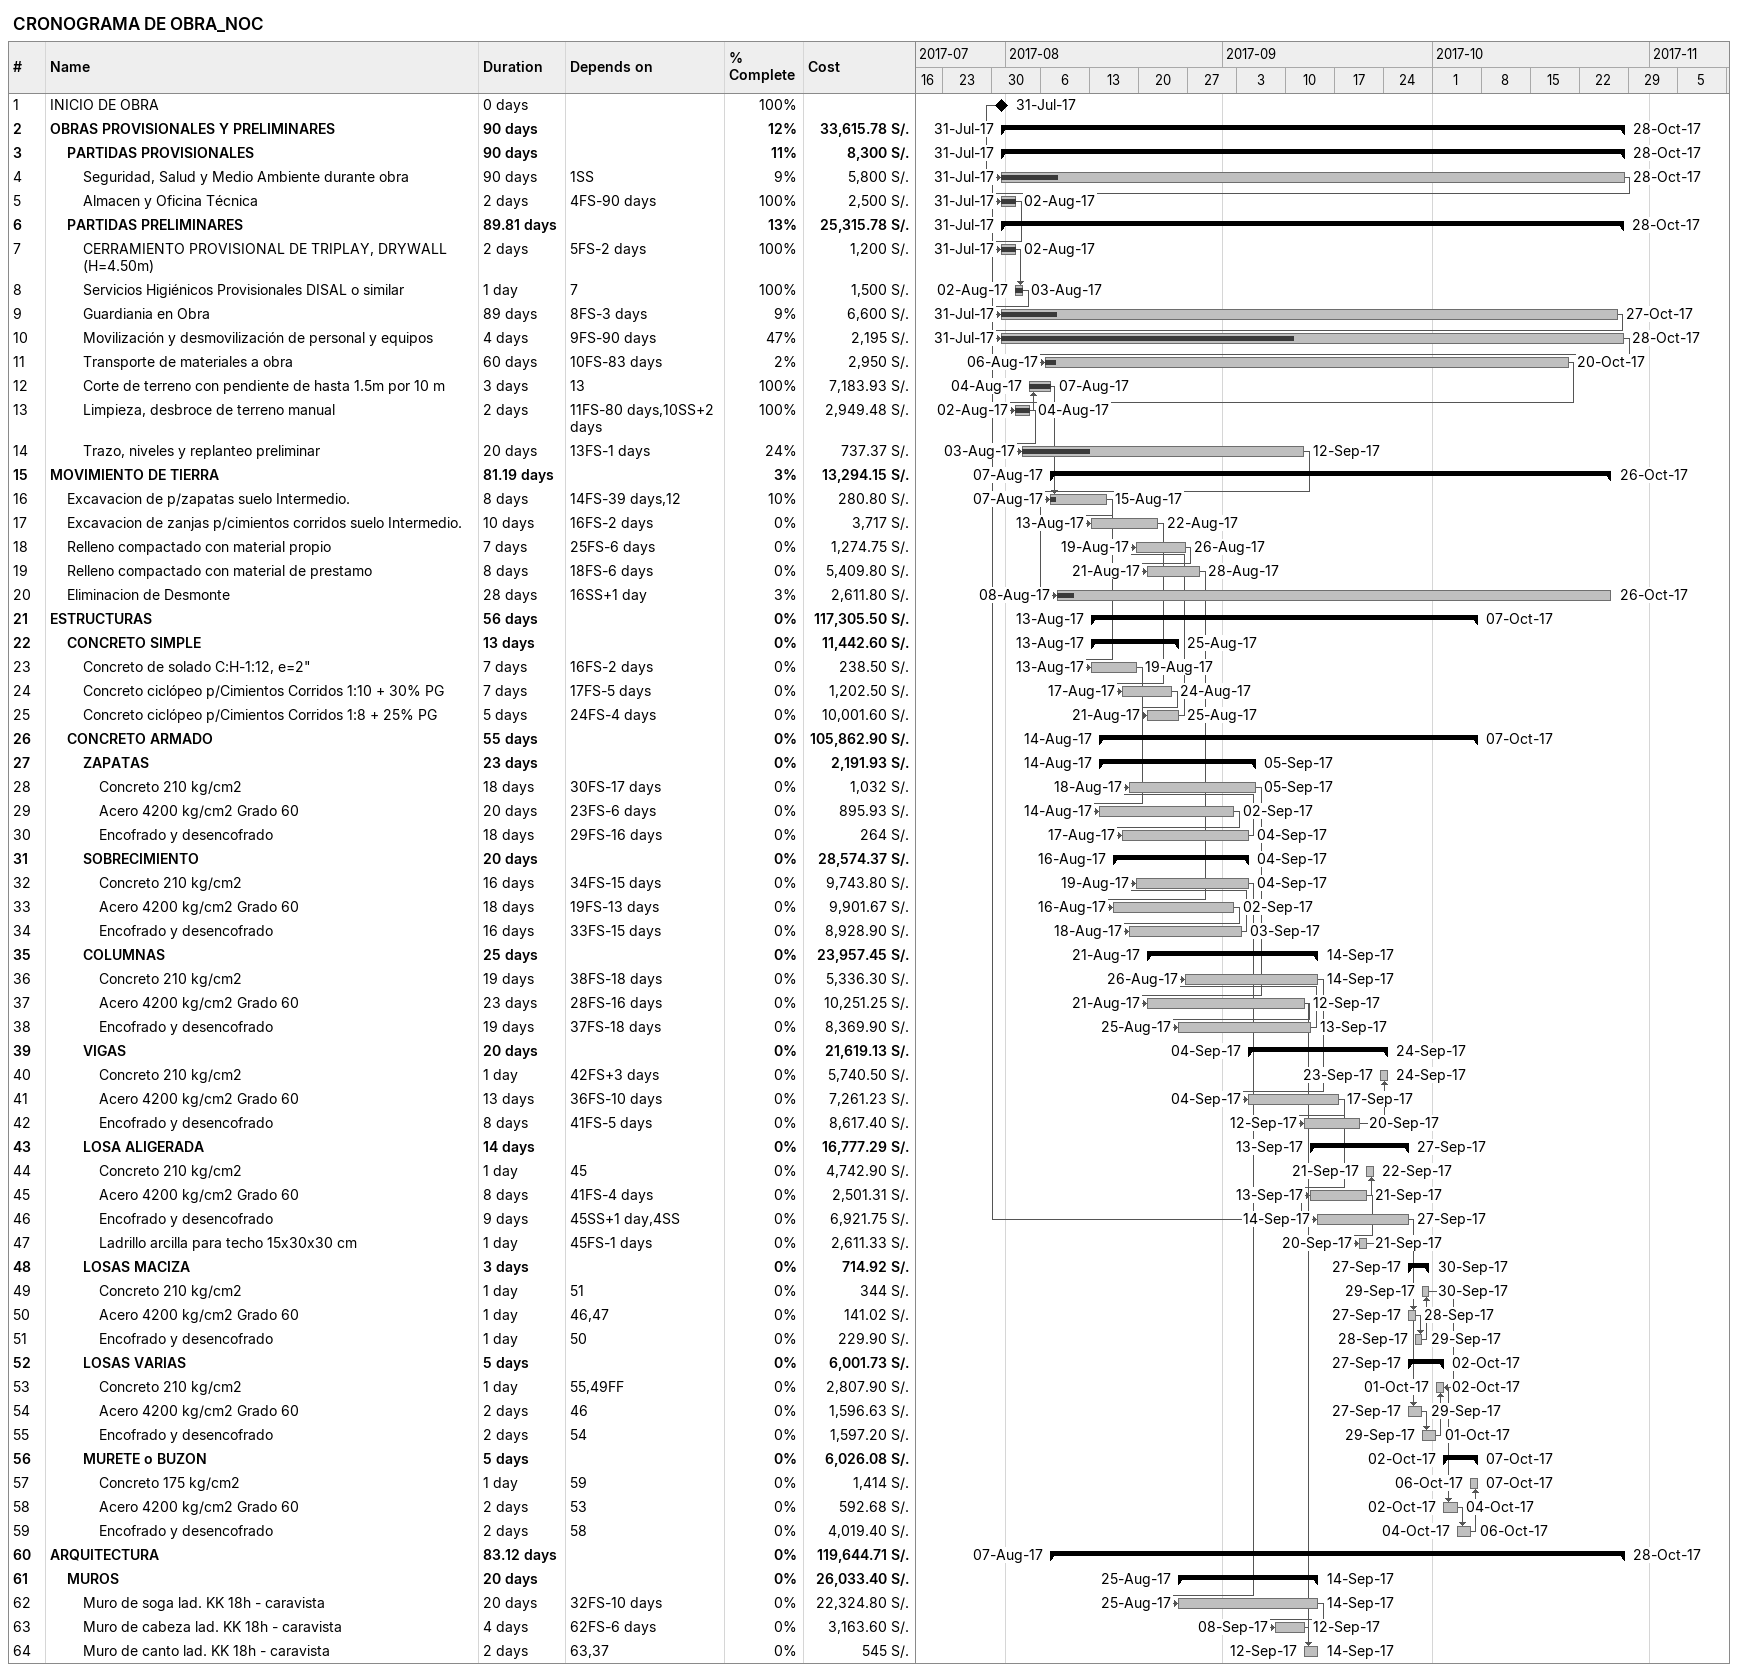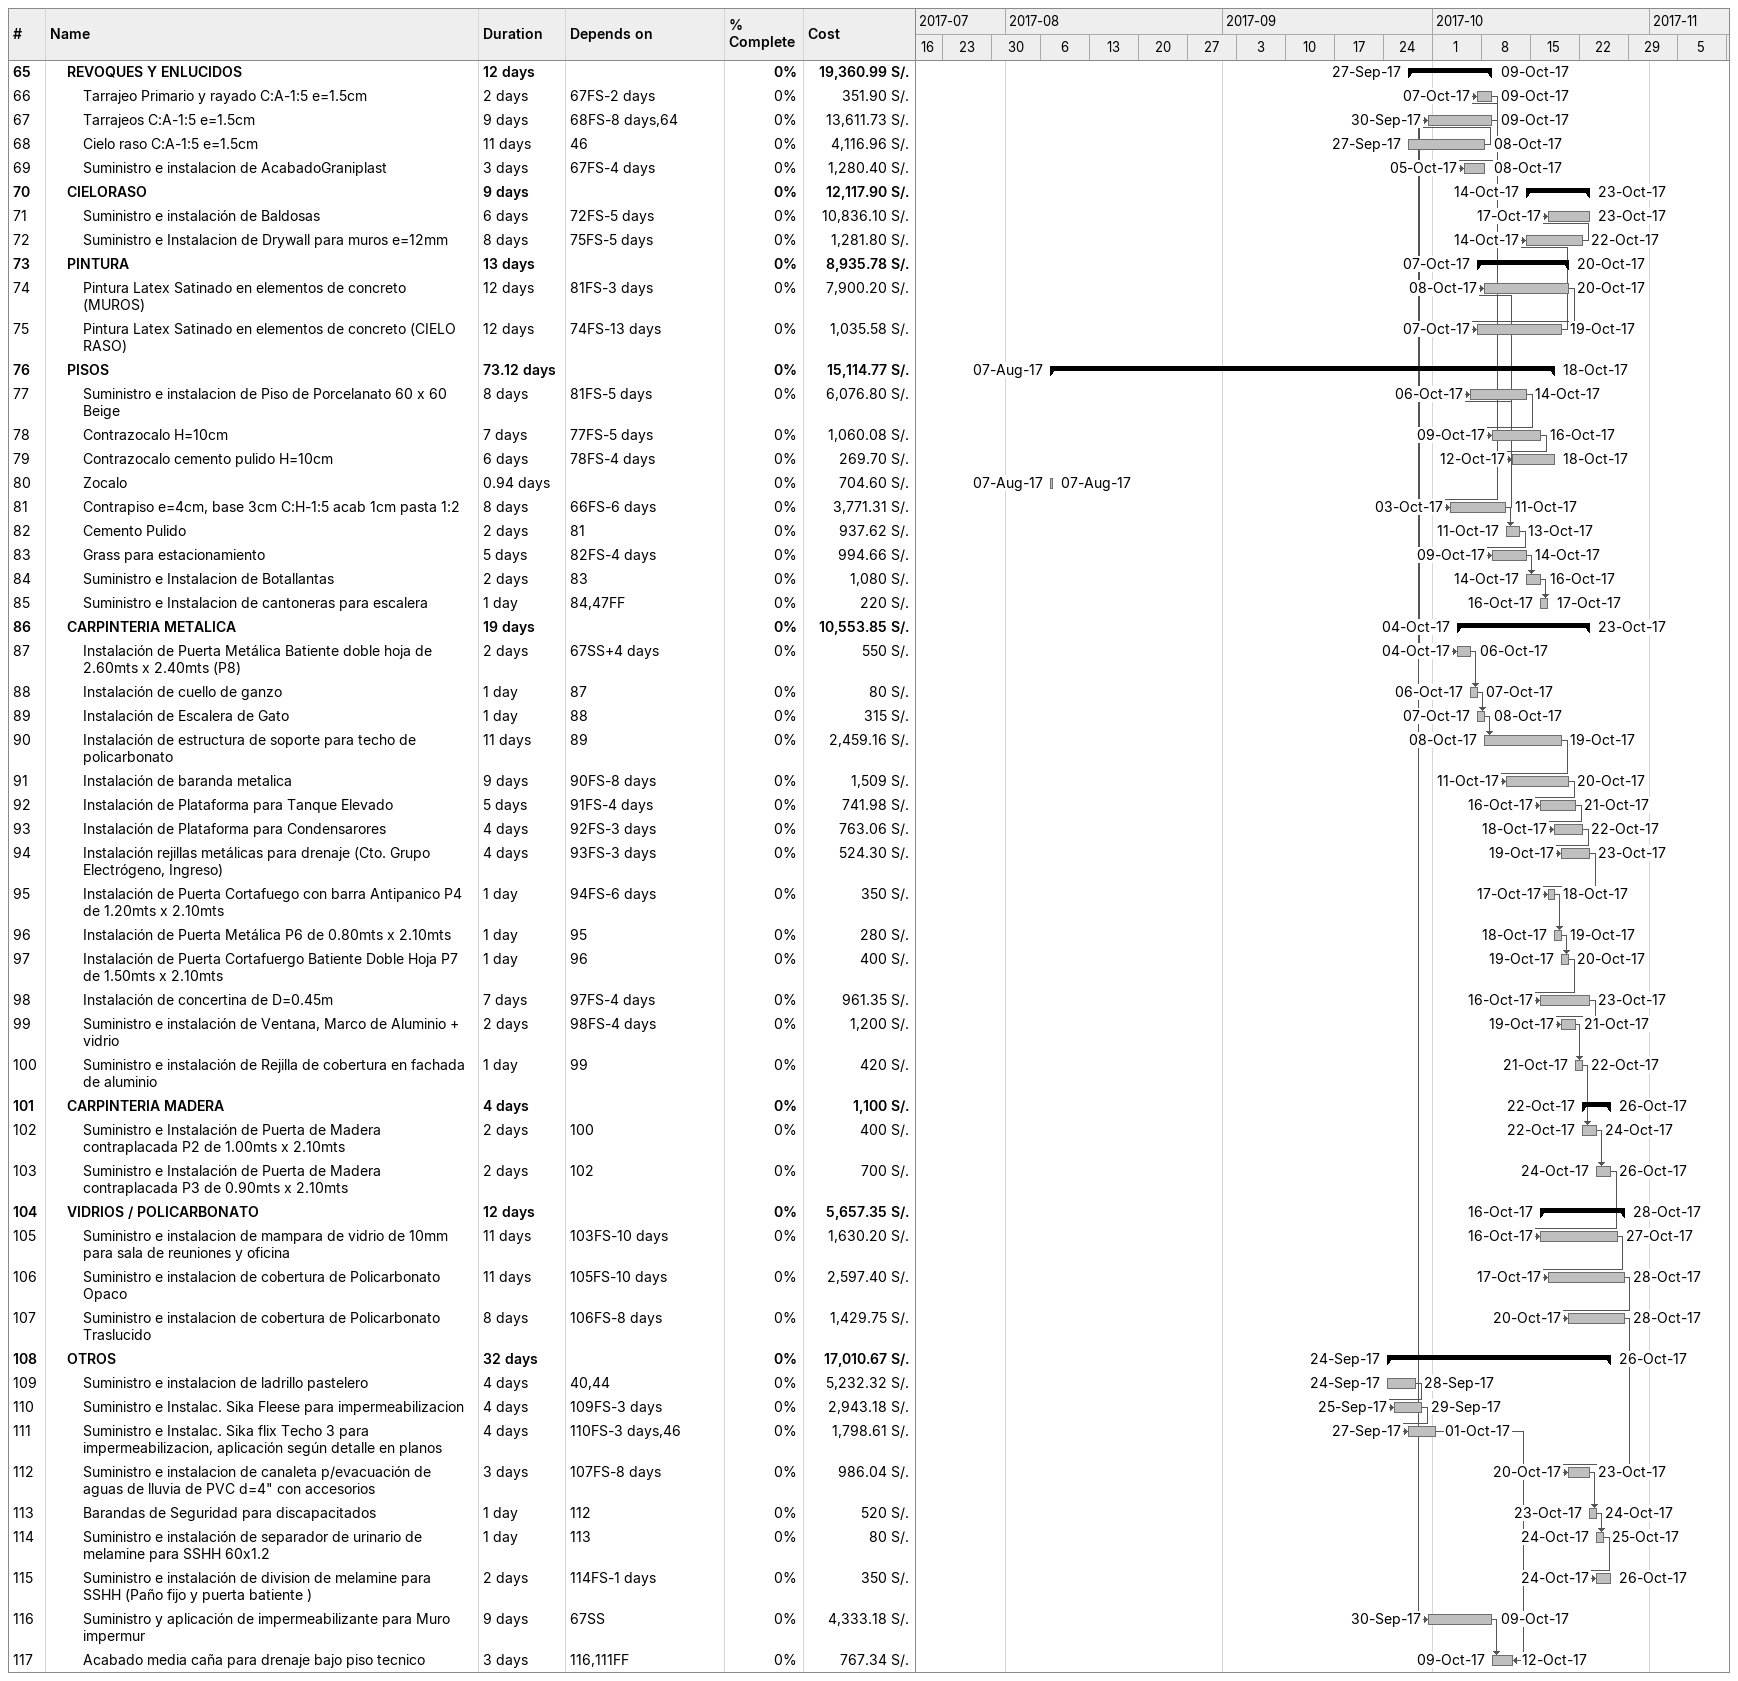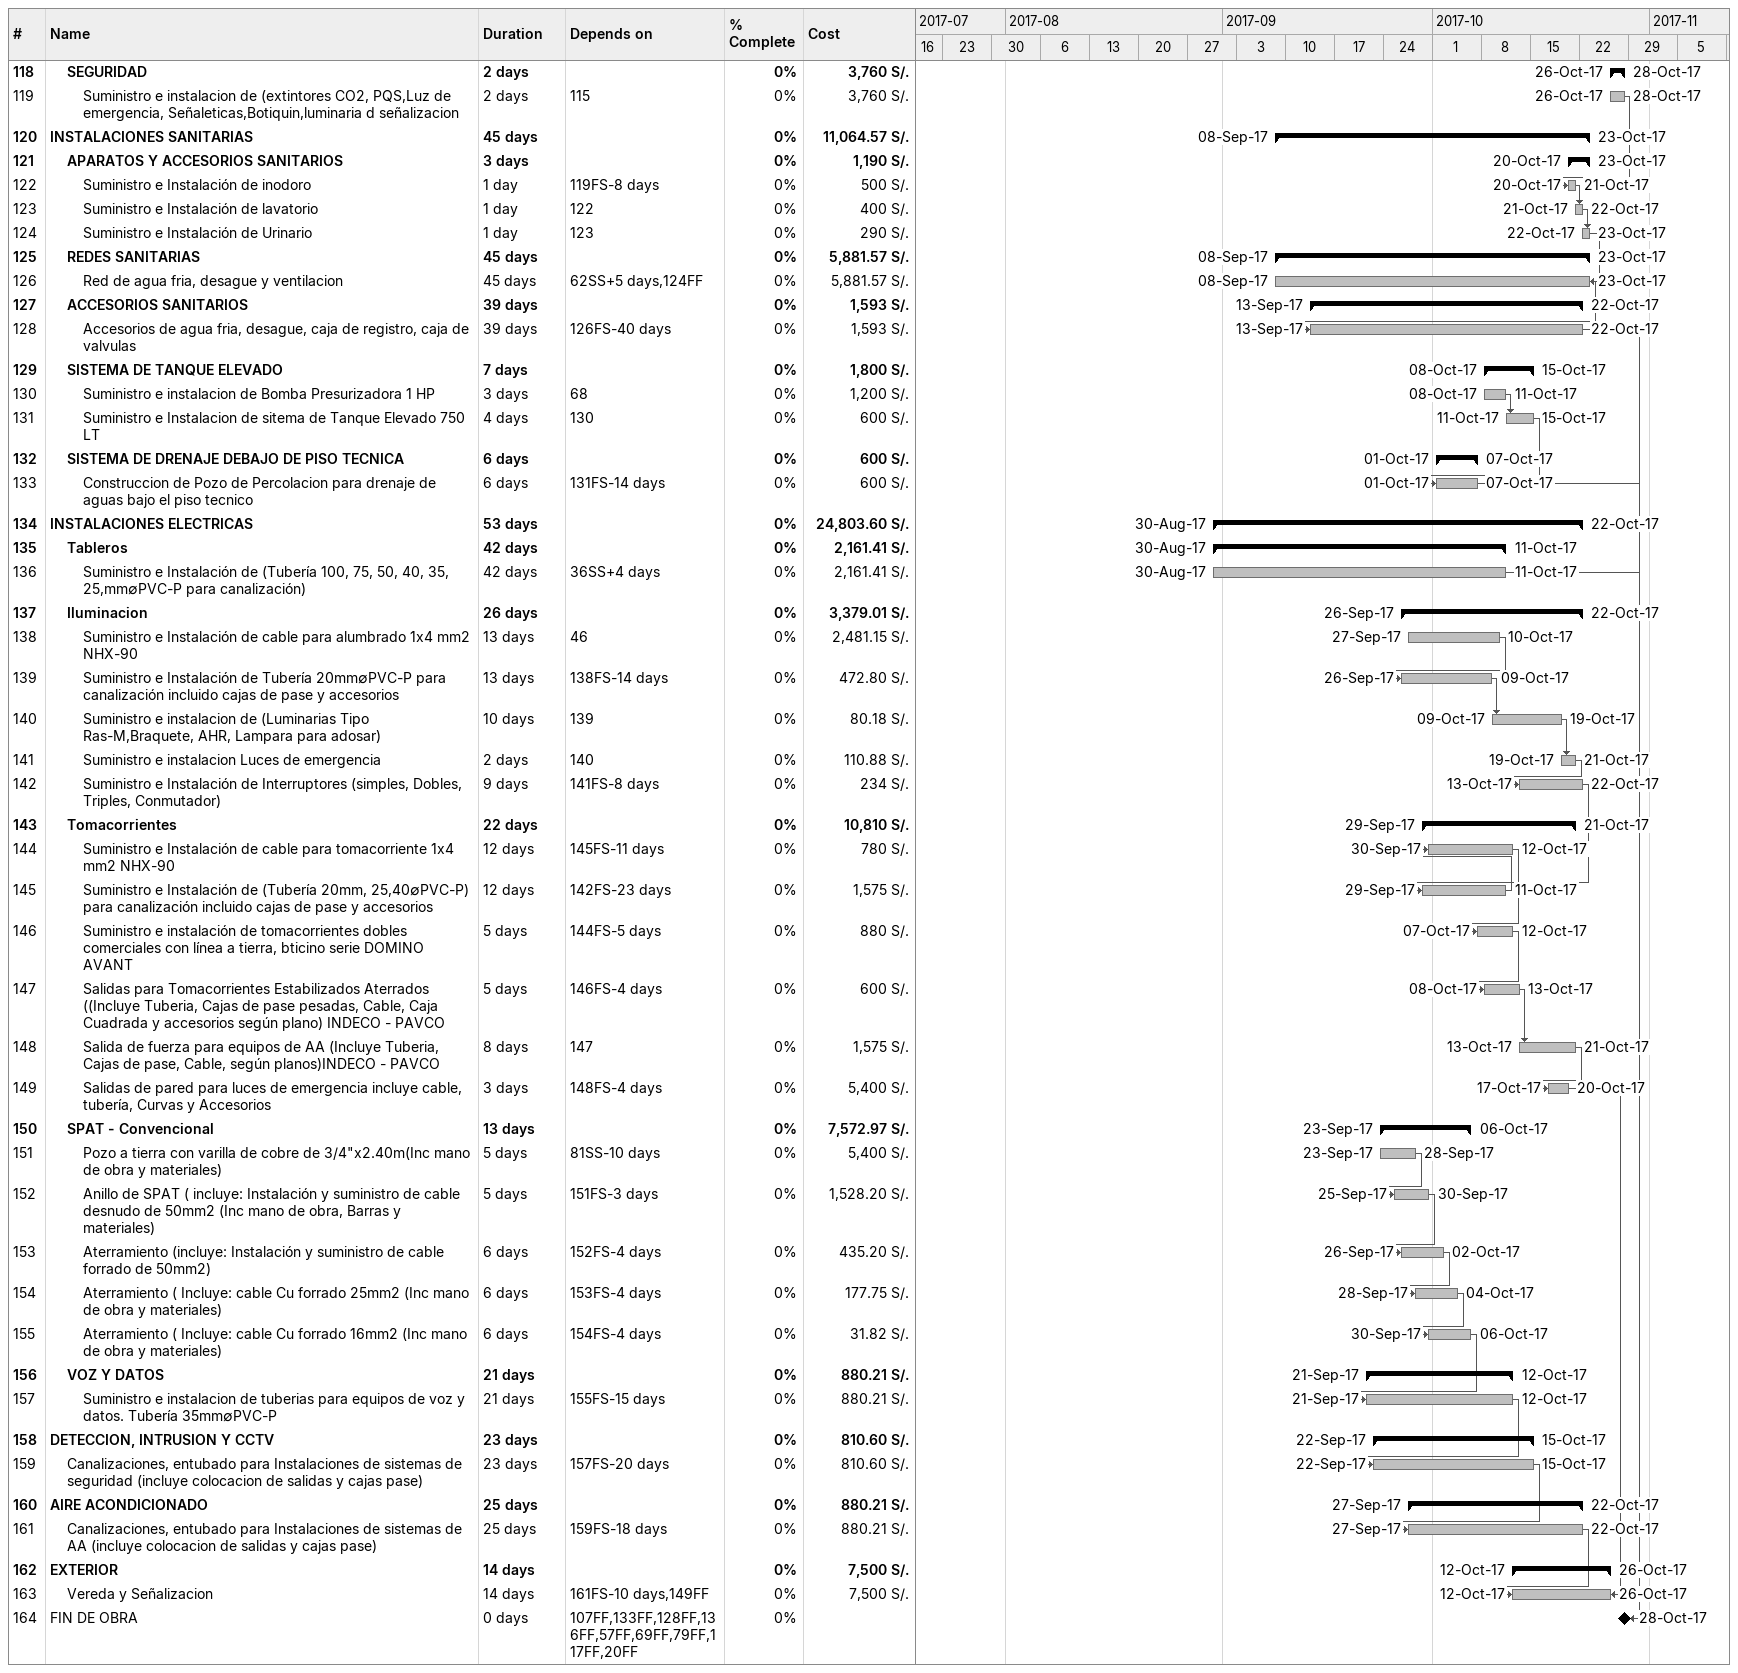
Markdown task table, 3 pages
CRONOGRAMA DE OBRA_NOC

| ID | Level | Task | Duration | Start | Finish | Predecessors | % complete | Cost (S/.) |
|---|---|---|---|---|---|---|---|---|
| 1 | 1 | INICIO DE OBRA | 0d | 2017-07-31 | 2017-07-31 |  | 100 |  |
| 2 | 1 | **OBRAS PROVISIONALES Y PRELIMINARES** | 90d | 2017-07-31 | 2017-10-28 |  | 12 | 33615.78 |
| 3 | 2 | **PARTIDAS PROVISIONALES** | 90d | 2017-07-31 | 2017-10-28 |  | 11 | 8300 |
| 4 | 3 | Seguridad, Salud y Medio Ambiente durante obra | 90d | 2017-07-31 | 2017-10-28 | 1SS | 9 | 5800 |
| 5 | 3 | Almacen y Oficina Técnica | 2d | 2017-07-31 | 2017-08-02 | 4FS-90d | 100 | 2500 |
| 6 | 2 | **PARTIDAS PRELIMINARES** | 89.81d | 2017-07-31 | 2017-10-28 |  | 13 | 25315.78 |
| 7 | 3 | CERRAMIENTO PROVISIONAL DE TRIPLAY, DRYWALL (H=4.50m) | 2d | 2017-07-31 | 2017-08-02 | 5FS-2d | 100 | 1200 |
| 8 | 3 | Servicios Higiénicos Provisionales DISAL o similar | 1d | 2017-08-02 | 2017-08-03 | 7 | 100 | 1500 |
| 9 | 3 | Guardiania en Obra | 89d | 2017-07-31 | 2017-10-27 | 8FS-3d | 9 | 6600 |
| 10 | 3 | Movilización y desmovilización de personal y equipos | 4d | 2017-07-31 | 2017-10-28 | 9FS-90d | 47 | 2195 |
| 11 | 3 | Transporte de materiales a obra | 60d | 2017-08-06 | 2017-10-20 | 10FS-83d | 2 | 2950 |
| 12 | 3 | Corte de terreno con pendiente de hasta 1.5m por 10 m | 3d | 2017-08-04 | 2017-08-07 | 13 | 100 | 7183.93 |
| 13 | 3 | Limpieza, desbroce de terreno manual | 2d | 2017-08-02 | 2017-08-04 | 11FS-80d, 10SS+2d | 100 | 2949.48 |
| 14 | 3 | Trazo, niveles y replanteo preliminar | 20d | 2017-08-03 | 2017-09-12 | 13FS-1d | 24 | 737.37 |
| 15 | 1 | **MOVIMIENTO DE TIERRA** | 81.19d | 2017-08-07 | 2017-10-26 |  | 3 | 13294.15 |
| 16 | 2 | Excavacion de p/zapatas suelo Intermedio. | 8d | 2017-08-07 | 2017-08-15 | 14FS-39d, 12 | 10 | 280.80 |
| 17 | 2 | Excavacion de zanjas p/cimientos corridos suelo Intermedio. | 10d | 2017-08-13 | 2017-08-22 | 16FS-2d | 0 | 3717 |
| 18 | 2 | Relleno compactado con material propio | 7d | 2017-08-19 | 2017-08-26 | 25FS-6d | 0 | 1274.75 |
| 19 | 2 | Relleno compactado con material de prestamo | 8d | 2017-08-21 | 2017-08-28 | 18FS-6d | 0 | 5409.80 |
| 20 | 2 | Eliminacion de Desmonte | 28d | 2017-08-08 | 2017-10-26 | 16SS+1d | 3 | 2611.80 |
| 21 | 1 | **ESTRUCTURAS** | 56d | 2017-08-13 | 2017-10-07 |  | 0 | 117305.50 |
| 22 | 2 | **CONCRETO SIMPLE** | 13d | 2017-08-13 | 2017-08-25 |  | 0 | 11442.60 |
| 23 | 3 | Concreto de solado C:H-1:12, e=2" | 7d | 2017-08-13 | 2017-08-19 | 16FS-2d | 0 | 238.50 |
| 24 | 3 | Concreto ciclópeo p/Cimientos Corridos 1:10 + 30% PG | 7d | 2017-08-17 | 2017-08-24 | 17FS-5d | 0 | 1202.50 |
| 25 | 3 | Concreto ciclópeo p/Cimientos Corridos 1:8 + 25% PG | 5d | 2017-08-21 | 2017-08-25 | 24FS-4d | 0 | 10001.60 |
| 26 | 2 | **CONCRETO ARMADO** | 55d | 2017-08-14 | 2017-10-07 |  | 0 | 105862.90 |
| 27 | 3 | **ZAPATAS** | 23d | 2017-08-14 | 2017-09-05 |  | 0 | 2191.93 |
| 28 | 4 | Concreto 210 kg/cm2 | 18d | 2017-08-18 | 2017-09-05 | 30FS-17d | 0 | 1032 |
| 29 | 4 | Acero 4200 kg/cm2 Grado 60 | 20d | 2017-08-14 | 2017-09-02 | 23FS-6d | 0 | 895.93 |
| 30 | 4 | Encofrado y desencofrado | 18d | 2017-08-17 | 2017-09-04 | 29FS-16d | 0 | 264 |
| 31 | 3 | **SOBRECIMIENTO** | 20d | 2017-08-16 | 2017-09-04 |  | 0 | 28574.37 |
| 32 | 4 | Concreto 210 kg/cm2 | 16d | 2017-08-19 | 2017-09-04 | 34FS-15d | 0 | 9743.80 |
| 33 | 4 | Acero 4200 kg/cm2 Grado 60 | 18d | 2017-08-16 | 2017-09-02 | 19FS-13d | 0 | 9901.67 |
| 34 | 4 | Encofrado y desencofrado | 16d | 2017-08-18 | 2017-09-03 | 33FS-15d | 0 | 8928.90 |
| 35 | 3 | **COLUMNAS** | 25d | 2017-08-21 | 2017-09-14 |  | 0 | 23957.45 |
| 36 | 4 | Concreto 210 kg/cm2 | 19d | 2017-08-26 | 2017-09-14 | 38FS-18d | 0 | 5336.30 |
| 37 | 4 | Acero 4200 kg/cm2 Grado 60 | 23d | 2017-08-21 | 2017-09-12 | 28FS-16d | 0 | 10251.25 |
| 38 | 4 | Encofrado y desencofrado | 19d | 2017-08-25 | 2017-09-13 | 37FS-18d | 0 | 8369.90 |
| 39 | 3 | **VIGAS** | 20d | 2017-09-04 | 2017-09-24 |  | 0 | 21619.13 |
| 40 | 4 | Concreto 210 kg/cm2 | 1d | 2017-09-23 | 2017-09-24 | 42FS+3d | 0 | 5740.50 |
| 41 | 4 | Acero 4200 kg/cm2 Grado 60 | 13d | 2017-09-04 | 2017-09-17 | 36FS-10d | 0 | 7261.23 |
| 42 | 4 | Encofrado y desencofrado | 8d | 2017-09-12 | 2017-09-20 | 41FS-5d | 0 | 8617.40 |
| 43 | 3 | **LOSA ALIGERADA** | 14d | 2017-09-13 | 2017-09-27 |  | 0 | 16777.29 |
| 44 | 4 | Concreto 210 kg/cm2 | 1d | 2017-09-21 | 2017-09-22 | 45 | 0 | 4742.90 |
| 45 | 4 | Acero 4200 kg/cm2 Grado 60 | 8d | 2017-09-13 | 2017-09-21 | 41FS-4d | 0 | 2501.31 |
| 46 | 4 | Encofrado y desencofrado | 9d | 2017-09-14 | 2017-09-27 | 45SS+1d, 4SS | 0 | 6921.75 |
| 47 | 4 | Ladrillo arcilla para techo 15x30x30 cm | 1d | 2017-09-20 | 2017-09-21 | 45FS-1d | 0 | 2611.33 |
| 48 | 3 | **LOSAS MACIZA** | 3d | 2017-09-27 | 2017-09-30 |  | 0 | 714.92 |
| 49 | 4 | Concreto 210 kg/cm2 | 1d | 2017-09-29 | 2017-09-30 | 51 | 0 | 344 |
| 50 | 4 | Acero 4200 kg/cm2 Grado 60 | 1d | 2017-09-27 | 2017-09-28 | 46, 47 | 0 | 141.02 |
| 51 | 4 | Encofrado y desencofrado | 1d | 2017-09-28 | 2017-09-29 | 50 | 0 | 229.90 |
| 52 | 3 | **LOSAS VARIAS** | 5d | 2017-09-27 | 2017-10-02 |  | 0 | 6001.73 |
| 53 | 4 | Concreto 210 kg/cm2 | 1d | 2017-10-01 | 2017-10-02 | 55, 49FF | 0 | 2807.90 |
| 54 | 4 | Acero 4200 kg/cm2 Grado 60 | 2d | 2017-09-27 | 2017-09-29 | 46 | 0 | 1596.63 |
| 55 | 4 | Encofrado y desencofrado | 2d | 2017-09-29 | 2017-10-01 | 54 | 0 | 1597.20 |
| 56 | 3 | **MURETE o BUZON** | 5d | 2017-10-02 | 2017-10-07 |  | 0 | 6026.08 |
| 57 | 4 | Concreto 175 kg/cm2 | 1d | 2017-10-06 | 2017-10-07 | 59 | 0 | 1414 |
| 58 | 4 | Acero 4200 kg/cm2 Grado 60 | 2d | 2017-10-02 | 2017-10-04 | 53 | 0 | 592.68 |
| 59 | 4 | Encofrado y desencofrado | 2d | 2017-10-04 | 2017-10-06 | 58 | 0 | 4019.40 |
| 60 | 1 | **ARQUITECTURA** | 83.12d | 2017-08-07 | 2017-10-28 |  | 0 | 119644.71 |
| 61 | 2 | **MUROS** | 20d | 2017-08-25 | 2017-09-14 |  | 0 | 26033.40 |
| 62 | 3 | Muro de soga lad. KK 18h - caravista | 20d | 2017-08-25 | 2017-09-14 | 32FS-10d | 0 | 22324.80 |
| 63 | 3 | Muro de cabeza lad. KK 18h - caravista | 4d | 2017-09-08 | 2017-09-12 | 62FS-6d | 0 | 3163.60 |
| 64 | 3 | Muro de canto lad. KK 18h - caravista | 2d | 2017-09-12 | 2017-09-14 | 63, 37 | 0 | 545 |
| 65 | 2 | **REVOQUES Y ENLUCIDOS** | 12d | 2017-09-27 | 2017-10-09 |  | 0 | 19360.99 |
| 66 | 3 | Tarrajeo Primario y rayado C:A-1:5 e=1.5cm | 2d | 2017-10-07 | 2017-10-09 | 67FS-2d | 0 | 351.90 |
| 67 | 3 | Tarrajeos C:A-1:5 e=1.5cm | 9d | 2017-09-30 | 2017-10-09 | 68FS-8d, 64 | 0 | 13611.73 |
| 68 | 3 | Cielo raso C:A-1:5 e=1.5cm | 11d | 2017-09-27 | 2017-10-08 | 46 | 0 | 4116.96 |
| 69 | 3 | Suministro e instalacion de AcabadoGraniplast | 3d | 2017-10-05 | 2017-10-08 | 67FS-4d | 0 | 1280.40 |
| 70 | 2 | **CIELORASO** | 9d | 2017-10-14 | 2017-10-23 |  | 0 | 12117.90 |
| 71 | 3 | Suministro e instalación de Baldosas | 6d | 2017-10-17 | 2017-10-23 | 72FS-5d | 0 | 10836.10 |
| 72 | 3 | Suministro e Instalacion de Drywall para muros e=12mm | 8d | 2017-10-14 | 2017-10-22 | 75FS-5d | 0 | 1281.80 |
| 73 | 2 | **PINTURA** | 13d | 2017-10-07 | 2017-10-20 |  | 0 | 8935.78 |
| 74 | 3 | Pintura Latex Satinado en elementos de concreto (MUROS) | 12d | 2017-10-08 | 2017-10-20 | 81FS-3d | 0 | 7900.20 |
| 75 | 3 | Pintura Latex Satinado en elementos de concreto (CIELO RASO) | 12d | 2017-10-07 | 2017-10-19 | 74FS-13d | 0 | 1035.58 |
| 76 | 2 | **PISOS** | 73.12d | 2017-08-07 | 2017-10-18 |  | 0 | 15114.77 |
| 77 | 3 | Suministro e instalacion de Piso de Porcelanato 60 x 60 Beige | 8d | 2017-10-06 | 2017-10-14 | 81FS-5d | 0 | 6076.80 |
| 78 | 3 | Contrazocalo H=10cm | 7d | 2017-10-09 | 2017-10-16 | 77FS-5d | 0 | 1060.08 |
| 79 | 3 | Contrazocalo cemento pulido H=10cm | 6d | 2017-10-12 | 2017-10-18 | 78FS-4d | 0 | 269.70 |
| 80 | 3 | Zocalo | 0.94d | 2017-08-07 | 2017-08-07 |  | 0 | 704.60 |
| 81 | 3 | Contrapiso e=4cm, base 3cm C:H-1:5 acab 1cm pasta 1:2 | 8d | 2017-10-03 | 2017-10-11 | 66FS-6d | 0 | 3771.31 |
| 82 | 3 | Cemento Pulido | 2d | 2017-10-11 | 2017-10-13 | 81 | 0 | 937.62 |
| 83 | 3 | Grass para estacionamiento | 5d | 2017-10-09 | 2017-10-14 | 82FS-4d | 0 | 994.66 |
| 84 | 3 | Suministro e Instalacion de Botallantas | 2d | 2017-10-14 | 2017-10-16 | 83 | 0 | 1080 |
| 85 | 3 | Suministro e Instalacion de cantoneras para escalera | 1d | 2017-10-16 | 2017-10-17 | 84, 47FF | 0 | 220 |
| 86 | 2 | **CARPINTERIA METALICA** | 19d | 2017-10-04 | 2017-10-23 |  | 0 | 10553.85 |
| 87 | 3 | Instalación de Puerta Metálica Batiente doble hoja de 2.60mts x 2.40mts (P8) | 2d | 2017-10-04 | 2017-10-06 | 67SS+4d | 0 | 550 |
| 88 | 3 | Instalación de cuello de ganzo | 1d | 2017-10-06 | 2017-10-07 | 87 | 0 | 80 |
| 89 | 3 | Instalación de Escalera de Gato | 1d | 2017-10-07 | 2017-10-08 | 88 | 0 | 315 |
| 90 | 3 | Instalación de estructura de soporte para techo de policarbonato | 11d | 2017-10-08 | 2017-10-19 | 89 | 0 | 2459.16 |
| 91 | 3 | Instalación de baranda metalica | 9d | 2017-10-11 | 2017-10-20 | 90FS-8d | 0 | 1509 |
| 92 | 3 | Instalación de Plataforma para Tanque Elevado | 5d | 2017-10-16 | 2017-10-21 | 91FS-4d | 0 | 741.98 |
| 93 | 3 | Instalación de Plataforma para Condensarores | 4d | 2017-10-18 | 2017-10-22 | 92FS-3d | 0 | 763.06 |
| 94 | 3 | Instalación rejillas metálicas para drenaje (Cto. Grupo Electrógeno, Ingreso) | 4d | 2017-10-19 | 2017-10-23 | 93FS-3d | 0 | 524.30 |
| 95 | 3 | Instalación de Puerta Cortafuego con barra Antipanico P4 de 1.20mts x 2.10mts | 1d | 2017-10-17 | 2017-10-18 | 94FS-6d | 0 | 350 |
| 96 | 3 | Instalación de Puerta Metálica P6 de 0.80mts x 2.10mts | 1d | 2017-10-18 | 2017-10-19 | 95 | 0 | 280 |
| 97 | 3 | Instalación de Puerta Cortafuergo Batiente Doble Hoja P7 de 1.50mts x 2.10mts | 1d | 2017-10-19 | 2017-10-20 | 96 | 0 | 400 |
| 98 | 3 | Instalación de concertina de D=0.45m | 7d | 2017-10-16 | 2017-10-23 | 97FS-4d | 0 | 961.35 |
| 99 | 3 | Suministro e instalación de Ventana, Marco de Aluminio + vidrio | 2d | 2017-10-19 | 2017-10-21 | 98FS-4d | 0 | 1200 |
| 100 | 3 | Suministro e instalación de Rejilla de cobertura en fachada de aluminio | 1d | 2017-10-21 | 2017-10-22 | 99 | 0 | 420 |
| 101 | 2 | **CARPINTERIA MADERA** | 4d | 2017-10-22 | 2017-10-26 |  | 0 | 1100 |
| 102 | 3 | Suministro e Instalación de Puerta de Madera contraplacada P2 de 1.00mts x 2.10mts | 2d | 2017-10-22 | 2017-10-24 | 100 | 0 | 400 |
| 103 | 3 | Suministro e Instalación de Puerta de Madera contraplacada P3 de 0.90mts x 2.10mts | 2d | 2017-10-24 | 2017-10-26 | 102 | 0 | 700 |
| 104 | 2 | **VIDRIOS / POLICARBONATO** | 12d | 2017-10-16 | 2017-10-28 |  | 0 | 5657.35 |
| 105 | 3 | Suministro e instalacion de mampara de vidrio de 10mm para sala de reuniones y oficina | 11d | 2017-10-16 | 2017-10-27 | 103FS-10d | 0 | 1630.20 |
| 106 | 3 | Suministro e instalacion de cobertura de Policarbonato Opaco | 11d | 2017-10-17 | 2017-10-28 | 105FS-10d | 0 | 2597.40 |
| 107 | 3 | Suministro e instalacion de cobertura de Policarbonato Traslucido | 8d | 2017-10-20 | 2017-10-28 | 106FS-8d | 0 | 1429.75 |
| 108 | 2 | **OTROS** | 32d | 2017-09-24 | 2017-10-26 |  | 0 | 17010.67 |
| 109 | 3 | Suministro e instalacion de ladrillo pastelero | 4d | 2017-09-24 | 2017-09-28 | 40, 44 | 0 | 5232.32 |
| 110 | 3 | Suministro e Instalac. Sika Fleese para impermeabilizacion | 4d | 2017-09-25 | 2017-09-29 | 109FS-3d | 0 | 2943.18 |
| 111 | 3 | Suministro e Instalac. Sika flix Techo 3 para impermeabilizacion, aplicación según detalle en planos | 4d | 2017-09-27 | 2017-10-01 | 110FS-3d, 46 | 0 | 1798.61 |
| 112 | 3 | Suministro e instalacion de canaleta p/evacuación de aguas de lluvia de PVC d=4" con accesorios | 3d | 2017-10-20 | 2017-10-23 | 107FS-8d | 0 | 986.04 |
| 113 | 3 | Barandas de Seguridad para discapacitados | 1d | 2017-10-23 | 2017-10-24 | 112 | 0 | 520 |
| 114 | 3 | Suministro e instalación de separador de urinario de melamine para SSHH 60x1.2 | 1d | 2017-10-24 | 2017-10-25 | 113 | 0 | 80 |
| 115 | 3 | Suministro e instalación de division de melamine para SSHH (Paño fijo y puerta batiente ) | 2d | 2017-10-24 | 2017-10-26 | 114FS-1d | 0 | 350 |
| 116 | 3 | Suministro y aplicación de impermeabilizante para Muro impermur | 9d | 2017-09-30 | 2017-10-09 | 67SS | 0 | 4333.18 |
| 117 | 3 | Acabado media caña para drenaje bajo piso tecnico | 3d | 2017-10-09 | 2017-10-12 | 116, 111FF | 0 | 767.34 |
| 118 | 2 | **SEGURIDAD** | 2d | 2017-10-26 | 2017-10-28 |  | 0 | 3760 |
| 119 | 3 | Suministro e instalacion de (extintores CO2, PQS,Luz de emergencia, Señaleticas,Botiquin,luminaria d señalizacion | 2d | 2017-10-26 | 2017-10-28 | 115 | 0 | 3760 |
| 120 | 1 | **INSTALACIONES SANITARIAS** | 45d | 2017-09-08 | 2017-10-23 |  | 0 | 11064.57 |
| 121 | 2 | **APARATOS Y ACCESORIOS SANITARIOS** | 3d | 2017-10-20 | 2017-10-23 |  | 0 | 1190 |
| 122 | 3 | Suministro e Instalación de inodoro | 1d | 2017-10-20 | 2017-10-21 | 119FS-8d | 0 | 500 |
| 123 | 3 | Suministro e Instalación de lavatorio | 1d | 2017-10-21 | 2017-10-22 | 122 | 0 | 400 |
| 124 | 3 | Suministro e Instalación de Urinario | 1d | 2017-10-22 | 2017-10-23 | 123 | 0 | 290 |
| 125 | 2 | **REDES SANITARIAS** | 45d | 2017-09-08 | 2017-10-23 |  | 0 | 5881.57 |
| 126 | 3 | Red de agua fria, desague y ventilacion | 45d | 2017-09-08 | 2017-10-23 | 62SS+5d, 124FF | 0 | 5881.57 |
| 127 | 2 | **ACCESORIOS SANITARIOS** | 39d | 2017-09-13 | 2017-10-22 |  | 0 | 1593 |
| 128 | 3 | Accesorios de agua fria, desague, caja de registro, caja de valvulas | 39d | 2017-09-13 | 2017-10-22 | 126FS-40d | 0 | 1593 |
| 129 | 2 | **SISTEMA DE TANQUE ELEVADO** | 7d | 2017-10-08 | 2017-10-15 |  | 0 | 1800 |
| 130 | 3 | Suministro e instalacion de Bomba Presurizadora 1 HP | 3d | 2017-10-08 | 2017-10-11 | 68 | 0 | 1200 |
| 131 | 3 | Suministro e Instalacion de sitema de Tanque Elevado 750 LT | 4d | 2017-10-11 | 2017-10-15 | 130 | 0 | 600 |
| 132 | 2 | **SISTEMA DE DRENAJE DEBAJO DE PISO TECNICA** | 6d | 2017-10-01 | 2017-10-07 |  | 0 | 600 |
| 133 | 3 | Construccion de Pozo de Percolacion para drenaje de aguas bajo el piso tecnico | 6d | 2017-10-01 | 2017-10-07 | 131FS-14d | 0 | 600 |
| 134 | 1 | **INSTALACIONES ELECTRICAS** | 53d | 2017-08-30 | 2017-10-22 |  | 0 | 24803.60 |
| 135 | 2 | **Tableros** | 42d | 2017-08-30 | 2017-10-11 |  | 0 | 2161.41 |
| 136 | 3 | Suministro e Instalación de (Tubería 100, 75, 50, 40, 35, 25,mm∅PVC-P para canalización) | 42d | 2017-08-30 | 2017-10-11 | 36SS+4d | 0 | 2161.41 |
| 137 | 2 | **Iluminacion** | 26d | 2017-09-26 | 2017-10-22 |  | 0 | 3379.01 |
| 138 | 3 | Suministro e Instalación de cable para alumbrado 1x4 mm2 NHX-90 | 13d | 2017-09-27 | 2017-10-10 | 46 | 0 | 2481.15 |
| 139 | 3 | Suministro e Instalación de Tubería 20mm∅PVC-P para canalización incluido cajas de pase y accesorios | 13d | 2017-09-26 | 2017-10-09 | 138FS-14d | 0 | 472.80 |
| 140 | 3 | Suministro e instalacion de (Luminarias Tipo Ras-M,Braquete, AHR, Lampara para adosar) | 10d | 2017-10-09 | 2017-10-19 | 139 | 0 | 80.18 |
| 141 | 3 | Suministro e instalacion Luces de emergencia | 2d | 2017-10-19 | 2017-10-21 | 140 | 0 | 110.88 |
| 142 | 3 | Suministro e Instalación de Interruptores (simples, Dobles, Triples, Conmutador) | 9d | 2017-10-13 | 2017-10-22 | 141FS-8d | 0 | 234 |
| 143 | 2 | **Tomacorrientes** | 22d | 2017-09-29 | 2017-10-21 |  | 0 | 10810 |
| 144 | 3 | Suministro e Instalación de cable para tomacorriente 1x4 mm2 NHX-90 | 12d | 2017-09-30 | 2017-10-12 | 145FS-11d | 0 | 780 |
| 145 | 3 | Suministro e Instalación de (Tubería 20mm, 25,40∅PVC-P) para canalización incluido cajas de pase y accesorios | 12d | 2017-09-29 | 2017-10-11 | 142FS-23d | 0 | 1575 |
| 146 | 3 | Suministro e instalación de tomacorrientes dobles comerciales con línea a tierra, bticino serie DOMINO AVANT | 5d | 2017-10-07 | 2017-10-12 | 144FS-5d | 0 | 880 |
| 147 | 3 | Salidas para Tomacorrientes Estabilizados Aterrados ((Incluye Tuberia, Cajas de pase pesadas, Cable, Caja Cuadrada y accesorios según plano) INDECO - PAVCO | 5d | 2017-10-08 | 2017-10-13 | 146FS-4d | 0 | 600 |
| 148 | 3 | Salida de fuerza para equipos de AA (Incluye Tuberia, Cajas de pase, Cable, según planos)INDECO - PAVCO | 8d | 2017-10-13 | 2017-10-21 | 147 | 0 | 1575 |
| 149 | 3 | Salidas de pared para luces de emergencia incluye cable, tubería, Curvas y Accesorios | 3d | 2017-10-17 | 2017-10-20 | 148FS-4d | 0 | 5400 |
| 150 | 2 | **SPAT - Convencional** | 13d | 2017-09-23 | 2017-10-06 |  | 0 | 7572.97 |
| 151 | 3 | Pozo a tierra con varilla de cobre de 3/4"x2.40m(Inc mano de obra y materiales) | 5d | 2017-09-23 | 2017-09-28 | 81SS-10d | 0 | 5400 |
| 152 | 3 | Anillo de SPAT ( incluye: Instalación y suministro de cable desnudo de 50mm2 (Inc mano de obra, Barras y materiales) | 5d | 2017-09-25 | 2017-09-30 | 151FS-3d | 0 | 1528.20 |
| 153 | 3 | Aterramiento (incluye: Instalación y suministro de cable forrado de 50mm2) | 6d | 2017-09-26 | 2017-10-02 | 152FS-4d | 0 | 435.20 |
| 154 | 3 | Aterramiento ( Incluye: cable Cu forrado 25mm2 (Inc mano de obra y materiales) | 6d | 2017-09-28 | 2017-10-04 | 153FS-4d | 0 | 177.75 |
| 155 | 3 | Aterramiento ( Incluye: cable Cu forrado 16mm2 (Inc mano de obra y materiales) | 6d | 2017-09-30 | 2017-10-06 | 154FS-4d | 0 | 31.82 |
| 156 | 2 | **VOZ Y DATOS** | 21d | 2017-09-21 | 2017-10-12 |  | 0 | 880.21 |
| 157 | 3 | Suministro e instalacion de tuberias para equipos de voz y datos. Tubería 35mm∅PVC-P | 21d | 2017-09-21 | 2017-10-12 | 155FS-15d | 0 | 880.21 |
| 158 | 1 | **DETECCION, INTRUSION Y CCTV** | 23d | 2017-09-22 | 2017-10-15 |  | 0 | 810.60 |
| 159 | 2 | Canalizaciones, entubado para Instalaciones de sistemas de seguridad (incluye colocacion de salidas y cajas pase) | 23d | 2017-09-22 | 2017-10-15 | 157FS-20d | 0 | 810.60 |
| 160 | 1 | **AIRE ACONDICIONADO** | 25d | 2017-09-27 | 2017-10-22 |  | 0 | 880.21 |
| 161 | 2 | Canalizaciones, entubado para Instalaciones de sistemas de AA (incluye colocacion de salidas y cajas pase) | 25d | 2017-09-27 | 2017-10-22 | 159FS-18d | 0 | 880.21 |
| 162 | 1 | **EXTERIOR** | 14d | 2017-10-12 | 2017-10-26 |  | 0 | 7500 |
| 163 | 2 | Vereda y Señalizacion | 14d | 2017-10-12 | 2017-10-26 | 161FS-10d, 149FF | 0 | 7500 |
| 164 | 1 | FIN DE OBRA | 0d | 2017-10-28 | 2017-10-28 | 107FF, 133FF, 128FF, 136FF, 57FF, 69FF, 79FF, 117FF, 20FF | 0 |  |
